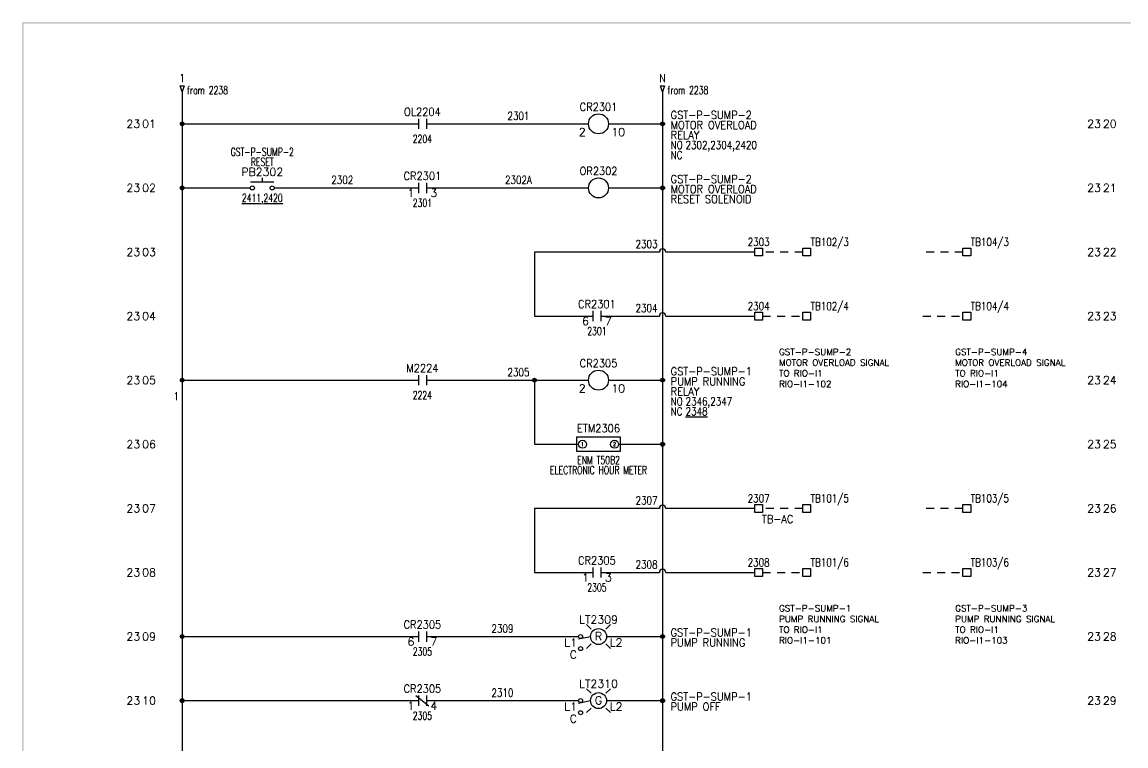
# Model space of a CAD drawing. Header units: inches. Extents: x 0 to 33.9, y 0 to 22.6.
# Drawn here: x 0 to 17.23, y 11.29 to 22.59 of the extents above; entities that cross this region are included whole.
import ezdxf
from ezdxf.enums import TextEntityAlignment as Align

# ---------------------------------------------------------------- set-up
doc = ezdxf.new("R2010")
doc.units = ezdxf.units.IN
doc.header["$MEASUREMENT"] = 0
doc.linetypes.add('HIDDEN2', pattern=[0.1875, 0.125, -0.0625])
for name, color, linetype in [('DESC', 150, 'Continuous'), ('MISC', 7, 'Continuous'), ('SYMS', 7, 'Continuous'), ('TAGS', 150, 'Continuous'), ('TERMS', 123, 'Continuous'), ('WIRENO', 72, 'Continuous'), ('WIREREF', 52, 'Continuous'), ('WIREREF_DEST', 52, 'Continuous'), ('WIRES', 7, 'Continuous'), ('XREF', 7, 'Continuous'), ('XREFCHILD', 134, 'Continuous')]:
    doc.layers.add(name, color=color, linetype=linetype)
doc.styles.get("Standard").update_dxf_attribs({"font": 'romans.shx'})
doc.styles.add('WD', font='romans.shx')

# ---------------------------------------------------------------- blocks, each defined once
blk = doc.blocks.new('S&L Title Block V2')
at = {"color": 2}
for points in [[(0, 22.587), (0.025, 22.562), (33.9, 22.587), (33.875, 22.562)], [(0, 0), (0.025, 0.025), (0, 22.587), (0.025, 22.562)]]:
    blk.add_trace(points, dxfattribs=at)
for tag, height, p in [('TITLE#1', 0.15, (31.11, 1.739)), ('TITLE#2', 0.1, (31.129, 1.58))]:
    blk.add_attdef(tag, text='', height=height).set_placement(p, align=Align.CENTER)
for tag, p, height in [('DRAWNBY', (28.968, 0.735), 0.1), ('SCALE', (30.644, 0.731), 0.1), ('CHKBY', (28.975, 0.429), 0.1), ('DATE', (30.653, 0.449), 0.1), ('SH#', (32.993, 0.197), 0.125)]:
    blk.add_attdef(tag, p, '', height=height)
blk.add_attdef('JOB#', text='', height=0.125).set_placement((32.83, 0.195), align=Align.RIGHT)
at = {"flags": 9}
blk.add_attdef('WD_TB', (0, 0), '', height=0.1, dxfattribs=at)
blk = doc.blocks.new('WD_MLRH6')
at = {"style": 'WD'}
blk.add_attdef('SHEET', text='', height=0.125, dxfattribs=at).set_placement((-0.656, 0), align=Align.MIDDLE_RIGHT)
blk.add_attdef('RUNGFIRST', text='', height=0.125, dxfattribs=at).set_placement((-0.625, 0), align=Align.MIDDLE_LEFT)
at = {"style": 'WD', "flags": 1}
for tag, p in [('RUNGHORV', (-0.25, -0.127)), ('RUNGINC', (-0.25, -0.163)), ('WIRE-START', (-0.25, -0.356)), ('WIREMODE', (-0.25, -0.281)), ('RUNGDIST', (-0.25, -0.2)), ('RUNGCNT', (-0.25, -0.237)), ('WIREFMT', (-0.25, -0.321)), ('WIRE-GSUF', (-0.25, -0.396)), ('PH3SPACE', (-0.25, -0.437))]:
    blk.add_attdef(tag, text='', height=0.025, dxfattribs=at).set_placement(p, align=Align.RIGHT)
blk = doc.blocks.new('WDDOT')
for radius in [0.03, 0.0187, 0.00929]:
    blk.add_circle((0, 0), radius)
blk = doc.blocks.new('HCR21')
at = {"linetype": 'Continuous'}
for p, q in [((-0.062, 0.08), (-0.062, -0.08)), ((0.062, 0.08), (0.062, -0.08))]:
    blk.add_line(p, q, dxfattribs=at)
at = {"style": 'WD'}
for tag, width, p in [('INST', 0.7, (0, 0.451)), ('LOC', 0.7, (0, 0.281)), ('TAG2', 0.9, (0, 0.125)), ('DESC1', 0.7, (0, -0.449)), ('XREF', 0.7, (0, -0.297)), ('DESC2', 0.7, (0, -0.597)), ('DESC3', 0.7, (0, -0.744))]:
    blk.add_attdef(tag, text='', height=0.125, dxfattribs=dict(at, width=width)).set_placement(p, align=Align.CENTER)
for tag, p, height, flags in [('X4TERM01', (-0.062, 0), 0.0125, 1), ('X1TERM02', (0.062, 0), 0.0125, 1), ('FAMILY', (0.097, 0.053), 0.01, 9), ('CONTACT', (0.097, 0.036), 0.01, 1)]:
    blk.add_attdef(tag, p, '', height=height, dxfattribs=dict(at, flags=flags))
for tag, p in [('X2LINK', (0, 0.125)), ('X8LINK', (0, -0.125))]:
    blk.add_attdef(tag, p, '', height=0.01, dxfattribs=at)
at = {"linetype": 'Continuous', "style": 'WD', "flags": 8}
blk.add_attdef('TERM01', text='', height=0.125, dxfattribs=at).set_placement((-0.125, -0.016), align=Align.TOP_RIGHT)
blk.add_attdef('TERM02', text='', height=0.125, dxfattribs=at).set_placement((0.125, -0.016), align=Align.TOP_LEFT)
blk = doc.blocks.new('HCR1')
blk.add_circle((0, 0), 0.156)
at = {"style": 'WD'}
for tag, width, p in [('INST', 0.7, (0.006, 0.528)), ('LOC', 0.7, (0.006, 0.359)), ('TAG1', 0.9, (0, 0.202))]:
    blk.add_attdef(tag, text='', height=0.125, dxfattribs=dict(at, width=width)).set_placement(p, align=Align.CENTER)
at = {"style": 'WD', "flags": 9}
blk.add_attdef('FAMILY', text='', height=0.01, dxfattribs=at).set_placement((-0.005, 0.17), align=Align.CENTER)
at = {"style": 'WD'}
for tag, p, width in [('DESC1', (1.126, 0.076), 0.9), ('DESC2', (1.126, -0.081), 0.9), ('DESC3', (1.126, -0.237), 0.9), ('XREFNO', (1.359, -0.393), 0.8), ('XREFNC', (1.359, -0.549), 0.8)]:
    blk.add_attdef(tag, p, '', height=0.125, dxfattribs=dict(at, width=width))
at = {"style": 'WD', "flags": 1}
for tag, p in [('X4TERM01', (-0.156, 0)), ('X1TERM02', (0.156, 0))]:
    blk.add_attdef(tag, p, '', height=0.0125, dxfattribs=at)
at = {"linetype": 'Continuous', "style": 'WD', "flags": 9}
blk.add_attdef('ASSYCODE', text='', height=0.01, dxfattribs=at).set_placement((0, 0.125), align=Align.CENTER)
at = {"linetype": 'Continuous', "style": 'WD', "flags": 1}
for tag, p in [('MFG', (0, 0.14)), ('CAT', (0, 0.159))]:
    blk.add_attdef(tag, text='', height=0.01, dxfattribs=at).set_placement(p, align=Align.MIDDLE)
at = {"linetype": 'Continuous', "style": 'WD'}
blk.add_attdef('TERM01', text='', height=0.125, dxfattribs=at).set_placement((-0.2, -0.066), align=Align.TOP_RIGHT)
blk.add_attdef('TERM02', text='', height=0.125, dxfattribs=at).set_placement((0.2, -0.066), align=Align.TOP_LEFT)
at = {"style": 'WD', "width": 0.8, "flags": 8}
for tag, p in [('NO', (1.126, -0.393)), ('NC', (1.126, -0.549))]:
    blk.add_attdef(tag, p, '', height=0.125, dxfattribs=at)
blk = doc.blocks.new('HT0W01')
for p, q in [((-0.062, 0.062), (0.062, 0.062)), ((-0.062, -0.062), (-0.062, 0.062)), ((0.062, 0.062), (0.062, -0.062)), ((0.062, -0.062), (-0.062, -0.062))]:
    blk.add_line(p, q)
at = {"style": 'WD'}
for tag, p, width in [('INST', (0.062, 0.42), 0.7), ('LOC', (0.062, 0.25), 0.7), ('DESC1', (0.05, -0.385), 0.8)]:
    blk.add_attdef(tag, p, '', height=0.125, dxfattribs=dict(at, width=width))
at = {"linetype": 'Continuous', "style": 'WD', "width": 0.8, "flags": 8}
blk.add_attdef('WIRENO', text='', height=0.125, dxfattribs=at).set_placement((0, 0.094), align=Align.CENTER)
at = {"style": 'WD', "flags": 1}
for tag, p, height in [('X4TERM01', (-0.062, 0), 0.0125), ('X4TERMDESC01', (-0.055, -0.023), 0.025), ('X2TERMDESC01', (-0.006, 0.029), 0.025), ('STRIPSEQ', (0, 0), 0.00125), ('X2TERM01', (0, 0.062), 0.0125), ('X1TERMDESC01', (0.039, 0.007), 0.025), ('X1TERM01', (0.062, 0), 0.0125), ('LINKTERM', (0, -0.002), 0.00125), ('X8TERM01', (0, -0.062), 0.0125), ('X8TERMDESC01', (0, -0.054), 0.025)]:
    blk.add_attdef(tag, p, '', height=height, dxfattribs=at)
at = {"linetype": 'Continuous', "style": 'WD'}
for tag, p, height, width, flags in [('TAGSTRIP', (0.05, -0.229), 0.125, 0.9, 8), ('CAT', (0.213, -0.406), 0.109, 0.8, 1), ('DESC2', (0.05, -0.541), 0.125, 0.8, 8), ('DESC3', (0.05, -0.698), 0.125, 0.8, 8)]:
    blk.add_attdef(tag, p, '', height=height, dxfattribs=dict(at, width=width, flags=flags))
at = {"linetype": 'Continuous', "style": 'WD', "width": 0.8, "flags": 1}
blk.add_attdef('MFG', text='', height=0.109, dxfattribs=at).set_placement((0.088, -0.406), align=Align.RIGHT)
at = {"style": 'WD', "width": 0.7, "flags": 1}
blk.add_attdef('ASSYCODE', (0.062, -0.281), '', height=0.01, dxfattribs=at)
blk = doc.blocks.new('HT1001')
for p, q in [((-0.062, 0.062), (0.062, 0.062)), ((-0.062, -0.062), (-0.062, 0.062)), ((0.062, 0.062), (0.062, -0.062)), ((0.062, -0.062), (-0.062, -0.062))]:
    blk.add_line(p, q)
at = {"style": 'WD'}
for tag, p, width in [('INST', (0.062, 0.42), 0.7), ('LOC', (0.062, 0.25), 0.7), ('DESC1', (0.05, -0.385), 0.8)]:
    blk.add_attdef(tag, p, '', height=0.125, dxfattribs=dict(at, width=width))
at = {"linetype": 'Continuous', "style": 'WD'}
for tag, p, height, width, flags in [('TERM01', (0.062, 0.094), 0.125, 0.8, 8), ('TAGSTRIP', (0.05, -0.229), 0.125, 0.9, 8), ('CAT', (0.213, -0.406), 0.109, 0.8, 1), ('DESC2', (0.05, -0.541), 0.125, 0.8, 8), ('DESC3', (0.05, -0.698), 0.125, 0.8, 8)]:
    blk.add_attdef(tag, p, '', height=height, dxfattribs=dict(at, width=width, flags=flags))
at = {"style": 'WD', "flags": 1}
for tag, p, height in [('X4TERM01', (-0.062, 0), 0.0125), ('X4TERMDESC01', (-0.055, -0.023), 0.025), ('X2TERMDESC01', (-0.006, 0.029), 0.025), ('STRIPSEQ', (0, 0), 0.00125), ('X2TERM01', (0, 0.062), 0.0125), ('X2PIN01', (0.033, 0.084), 0.0125), ('X1TERMDESC01', (0.039, 0.007), 0.025), ('X1TERM01', (0.062, 0), 0.0125), ('X1PIN01', (0.087, 0.016), 0.0125), ('X4PIN01', (-0.114, -0.038), 0.0125), ('LINKTERM', (0, -0.002), 0.00125), ('X8TERM01', (0, -0.062), 0.0125), ('X8TERMDESC01', (0, -0.054), 0.025), ('X8PIN01', (0.026, -0.096), 0.0125)]:
    blk.add_attdef(tag, p, '', height=height, dxfattribs=at)
at = {"linetype": 'Continuous', "style": 'WD', "width": 0.8, "flags": 1}
blk.add_attdef('MFG', text='', height=0.109, dxfattribs=at).set_placement((0.088, -0.406), align=Align.RIGHT)
at = {"style": 'WD', "width": 0.7, "flags": 1}
blk.add_attdef('ASSYCODE', (0.062, -0.281), '', height=0.01, dxfattribs=at)
blk = doc.blocks.new('HPB11')
for p, q in [((-0.185, 0.094), (0.18, 0.094)), ((0, 0.156), (0, 0.094))]:
    blk.add_line(p, q)
for centre in [(-0.155, 0), (0.155, 0)]:
    blk.add_circle(centre, 0.0322)
at = {"style": 'WD', "width": 0.7}
for tag, p in [('INST', (0, 0.826)), ('LOC', (0, 0.656)), ('DESC1', (0, 0.5)), ('DESC2', (0, 0.344)), ('XREF', (0, -0.219))]:
    blk.add_attdef(tag, text='', height=0.125, dxfattribs=at).set_placement(p, align=Align.CENTER)
at = {"style": 'WD'}
blk.add_attdef('TAG1', text='', height=0.125, dxfattribs=at).set_placement((0, 0.188), align=Align.CENTER)
for tag, p in [('X2LINK', (0, 0.219)), ('X8LINK', (0, 0))]:
    blk.add_attdef(tag, p, '', height=0.01, dxfattribs=at)
for tag, p, height, flags in [('X4TERM01', (-0.188, 0), 0.0125, 1), ('X1TERM02', (0.188, 0), 0.0125, 1), ('FAMILY', (0.205, 0.152), 0.01, 9), ('CONTACT', (0.205, 0.136), 0.01, 1)]:
    blk.add_attdef(tag, p, '', height=height, dxfattribs=dict(at, flags=flags))
at = {"linetype": 'Continuous', "style": 'WD', "flags": 9}
for tag, p in [('ASSYCODE', (0.23, 0.071)), ('MFG', (0.228, 0.089)), ('CAT', (0.23, 0.108))]:
    blk.add_attdef(tag, text='', height=0.01, dxfattribs=at).set_placement(p, align=Align.CENTER)
at = {"linetype": 'Continuous', "style": 'WD', "flags": 8}
blk.add_attdef('TERM01', text='', height=0.125, dxfattribs=at).set_placement((-0.25, -0.031), align=Align.TOP_RIGHT)
blk.add_attdef('TERM02', text='', height=0.125, dxfattribs=at).set_placement((0.25, -0.031), align=Align.TOP_LEFT)
blk = doc.blocks.new('HDV1T6')
for p, q in [((0.344, 0.109), (-0.344, 0.109)), ((-0.344, 0.109), (-0.344, -0.109)), ((0.344, -0.109), (0.344, 0.109)), ((-0.344, -0.109), (0.344, -0.109))]:
    blk.add_line(p, q)
for centre in [(-0.25, 0), (0.25, 0)]:
    blk.add_circle(centre, 0.0625)
at = {"style": 'WD'}
for tag, width, p in [('INST', 0.7, (0.006, 0.669)), ('LOC', 0.7, (0.006, 0.499)), ('RATING2', 0.7, (0, 0.343)), ('TAG1', 0.9, (0, 0.187)), ('DESC1', 0.7, (0, -0.309)), ('DESC2', 0.7, (0, -0.465)), ('XREF', 0.7, (0, -0.621))]:
    blk.add_attdef(tag, text='', height=0.125, dxfattribs=dict(at, width=width)).set_placement(p, align=Align.CENTER)
at = {"linetype": 'Continuous', "style": 'WD', "width": 0.8, "flags": 8}
for tag, p in [('TERM01', (-0.25, 0)), ('TERM02', (0.25, 0))]:
    blk.add_attdef(tag, text='', height=0.0625, dxfattribs=at).set_placement(p, align=Align.MIDDLE)
at = {"style": 'WD', "flags": 1}
for tag, p in [('X4TERM01', (-0.312, 0)), ('X2TERM01', (-0.25, 0.062)), ('X2TERM02', (0.25, 0.062)), ('X1TERM02', (0.312, 0)), ('X8TERM01', (-0.25, -0.062)), ('X8TERM02', (0.25, -0.062))]:
    blk.add_attdef(tag, p, '', height=0.0125, dxfattribs=at)
at = {"style": 'WD', "width": 0.7}
blk.add_attdef('RATING1', text='', height=0.125, dxfattribs=at).set_placement((0, 0), align=Align.MIDDLE)
at = {"linetype": 'Continuous', "style": 'WD', "flags": 9}
blk.add_attdef('ASSYCODE', text='', height=0.01, dxfattribs=at).set_placement((0, 0.094), align=Align.CENTER)
at = {"style": 'WD', "flags": 9}
blk.add_attdef('FAMILY', text='', height=0.01, dxfattribs=at).set_placement((-0.005, 0.154), align=Align.CENTER)
at = {"linetype": 'Continuous', "style": 'WD', "flags": 1}
for tag, p in [('MFG', (0, 0.125)), ('CAT', (0, 0.144))]:
    blk.add_attdef(tag, text='', height=0.01, dxfattribs=at).set_placement(p, align=Align.MIDDLE)
blk = doc.blocks.new('HLT1RP')
for p, q in [((-0.115, 0.115), (-0.186, 0.186)), ((0.115, 0.115), (0.186, 0.186)), ((-0.125, -0.003), (-0.31, -0.043)), ((-0.115, -0.115), (-0.186, -0.186)), ((0.115, -0.115), (0.186, -0.186))]:
    blk.add_line(p, q)
for centre, radius in [((-0.281, 0), 0.0312), ((0, 0), 0.125), ((-0.281, -0.188), 0.0312)]:
    blk.add_circle(centre, radius)
at = {"style": 'WD', "width": 0.7}
for tag, p in [('INST', (0.006, 0.528)), ('LOC', (0.006, 0.359))]:
    blk.add_attdef(tag, text='', height=0.125, dxfattribs=at).set_placement(p, align=Align.CENTER)
at = {"style": 'WD'}
for tag, p in [('TAG1', (0, 0.202)), ('COLOR', (0, -0.058))]:
    blk.add_attdef(tag, text='', height=0.125, dxfattribs=at).set_placement(p, align=Align.CENTER)
at = {"style": 'WD', "flags": 1}
for tag, p in [('X4TERM01', (-0.312, 0)), ('X1TERM02', (0.125, 0)), ('X4TERM03', (-0.312, -0.188))]:
    blk.add_attdef(tag, p, '', height=0.0125, dxfattribs=at)
at = {"linetype": 'Continuous', "style": 'WD', "flags": 9}
blk.add_attdef('ASSYCODE', text='', height=0.01, dxfattribs=at).set_placement((0, 0.1), align=Align.CENTER)
at = {"style": 'WD', "flags": 9}
blk.add_attdef('FAMILY', text='', height=0.01, dxfattribs=at).set_placement((-0.005, 0.161), align=Align.CENTER)
at = {"linetype": 'Continuous', "style": 'WD', "flags": 1}
for tag, p in [('MFG', (0, 0.121)), ('CAT', (0, 0.14))]:
    blk.add_attdef(tag, text='', height=0.01, dxfattribs=at).set_placement(p, align=Align.MIDDLE)
at = {"style": 'WD'}
for tag, p, width in [('DESC1', (1.125, 0), 0.9), ('WDTAGALT', (1.125, -0.312), 0.7)]:
    blk.add_attdef(tag, p, '', height=0.125, dxfattribs=dict(at, width=width))
at = {"linetype": 'Continuous', "style": 'WD', "flags": 8}
for tag, p in [('TERM01', (-0.338, -0.031)), ('TERM03', (-0.338, -0.219))]:
    blk.add_attdef(tag, text='', height=0.125, dxfattribs=at).set_placement(p, align=Align.TOP_RIGHT)
blk.add_attdef('TERM02', text='', height=0.125, dxfattribs=at).set_placement((0.175, -0.031), align=Align.TOP_LEFT)
at = {"style": 'WD', "width": 0.9}
blk.add_attdef('DESC2', text='', height=0.125, dxfattribs=at).set_placement((1.125, -0.031), align=Align.TOP_LEFT)
blk = doc.blocks.new('HLT1GP')
for p, q in [((-0.115, 0.115), (-0.186, 0.186)), ((0.115, 0.115), (0.186, 0.186)), ((-0.125, -0.003), (-0.31, -0.043)), ((-0.115, -0.115), (-0.186, -0.186)), ((0.115, -0.115), (0.186, -0.186))]:
    blk.add_line(p, q)
for centre, radius in [((-0.281, 0), 0.0312), ((0, 0), 0.125), ((-0.281, -0.188), 0.0312)]:
    blk.add_circle(centre, radius)
at = {"style": 'WD', "width": 0.7}
for tag, p in [('INST', (0.006, 0.528)), ('LOC', (0.006, 0.359))]:
    blk.add_attdef(tag, text='', height=0.125, dxfattribs=at).set_placement(p, align=Align.CENTER)
at = {"style": 'WD'}
for tag, p in [('TAG1', (0, 0.202)), ('COLOR', (0, -0.058))]:
    blk.add_attdef(tag, text='', height=0.125, dxfattribs=at).set_placement(p, align=Align.CENTER)
at = {"style": 'WD', "flags": 1}
for tag, p in [('X4TERM01', (-0.312, 0)), ('X1TERM02', (0.125, 0)), ('X4TERM03', (-0.312, -0.188))]:
    blk.add_attdef(tag, p, '', height=0.0125, dxfattribs=at)
at = {"linetype": 'Continuous', "style": 'WD', "flags": 9}
blk.add_attdef('ASSYCODE', text='', height=0.01, dxfattribs=at).set_placement((0, 0.099), align=Align.CENTER)
at = {"style": 'WD', "flags": 9}
blk.add_attdef('FAMILY', text='', height=0.01, dxfattribs=at).set_placement((-0.005, 0.161), align=Align.CENTER)
at = {"linetype": 'Continuous', "style": 'WD', "flags": 1}
for tag, p in [('MFG', (0, 0.121)), ('CAT', (0, 0.14))]:
    blk.add_attdef(tag, text='', height=0.01, dxfattribs=at).set_placement(p, align=Align.MIDDLE)
at = {"style": 'WD'}
for tag, p, width in [('DESC1', (1.125, 0), 0.9), ('WDTAGALT', (1.125, -0.312), 0.7)]:
    blk.add_attdef(tag, p, '', height=0.125, dxfattribs=dict(at, width=width))
at = {"linetype": 'Continuous', "style": 'WD', "flags": 8}
for tag, p in [('TERM01', (-0.338, -0.031)), ('TERM03', (-0.338, -0.219))]:
    blk.add_attdef(tag, text='', height=0.125, dxfattribs=at).set_placement(p, align=Align.TOP_RIGHT)
blk.add_attdef('TERM02', text='', height=0.125, dxfattribs=at).set_placement((0.175, -0.031), align=Align.TOP_LEFT)
at = {"style": 'WD', "width": 0.9}
blk.add_attdef('DESC2', text='', height=0.125, dxfattribs=at).set_placement((1.125, -0.031), align=Align.TOP_LEFT)
blk = doc.blocks.new('HCR22')
at = {"linetype": 'Continuous'}
for p, q in [((-0.1, 0.08), (0.1, -0.08)), ((-0.062, 0.08), (-0.062, -0.08)), ((0.062, 0.08), (0.062, -0.08))]:
    blk.add_line(p, q, dxfattribs=at)
at = {"style": 'WD'}
for tag, width, p in [('INST', 0.7, (0, 0.451)), ('LOC', 0.7, (0, 0.281)), ('TAG2', 0.9, (0, 0.125)), ('DESC1', 0.7, (0, -0.449)), ('XREF', 0.7, (0, -0.297)), ('DESC2', 0.7, (0, -0.597)), ('DESC3', 0.7, (0, -0.744))]:
    blk.add_attdef(tag, text='', height=0.125, dxfattribs=dict(at, width=width)).set_placement(p, align=Align.CENTER)
for tag, p, height, flags in [('X4TERM01', (-0.062, 0), 0.0125, 1), ('X1TERM02', (0.062, 0), 0.0125, 1), ('FAMILY', (0.097, 0.036), 0.01, 9), ('CONTACT', (0.097, 0.02), 0.01, 1)]:
    blk.add_attdef(tag, p, '', height=height, dxfattribs=dict(at, flags=flags))
for tag, p in [('X2LINK', (0, 0.125)), ('X8LINK', (0, -0.125))]:
    blk.add_attdef(tag, p, '', height=0.01, dxfattribs=at)
at = {"linetype": 'Continuous', "style": 'WD', "flags": 8}
blk.add_attdef('TERM01', text='', height=0.125, dxfattribs=at).set_placement((-0.125, -0.016), align=Align.TOP_RIGHT)
blk.add_attdef('TERM02', text='', height=0.125, dxfattribs=at).set_placement((0.125, -0.016), align=Align.TOP_LEFT)
blk = doc.blocks.new('HA1D2')
blk.add_lwpolyline([(0, 0.094), (0.031, 0.094), (0, 0), (-0.031, 0.094), (0, 0.094)])
at = {"style": 'WD', "width": 0.8, "flags": 8}
blk.add_attdef('WIRENO', text='', height=0.125, dxfattribs=at).set_placement((0, 0.15), align=Align.CENTER)
at = {"style": 'WD', "flags": 1}
for tag, p in [('X8TERM01', (0, 0)), ('SIGCODE', (0.026, 0.066))]:
    blk.add_attdef(tag, p, '', height=0.01, dxfattribs=at)
at = {"style": 'WD', "width": 0.7}
for tag, p in [('XREF', (0.077, -0.037)), ('DESC1', (0.077, -0.206))]:
    blk.add_attdef(tag, p, '', height=0.125, dxfattribs=at)
blk = doc.blocks.new('WD_WNH')
at = {"linetype": 'Continuous', "style": 'WD', "width": 0.8}
blk.add_attdef('WIRENO', text='', height=0.125, dxfattribs=at).set_placement((0, 0.062), align=Align.CENTER)
at = {"style": 'WD', "flags": 1}
for tag, p in [('W01USER', (0, 0.078)), ('W02USER', (0, 0.07)), ('W03USER', (0, 0.062)), ('W04USER', (0, 0.055)), ('W05USER', (0, 0.047)), ('W06USER', (0, 0.039)), ('W07USER', (0, 0.031)), ('W08USER', (0, 0.023)), ('W09USER', (0, 0.016)), ('W10USER', (0, 0.008))]:
    blk.add_attdef(tag, text='', height=0.005, dxfattribs=at).set_placement(p, align=Align.CENTER)
blk = doc.blocks.new('WD_WNV')
at = {"linetype": 'Continuous', "style": 'WD', "width": 0.8}
blk.add_attdef('WIRENO', text='', height=0.125, dxfattribs=at).set_placement((-0.05, 0), align=Align.MIDDLE_RIGHT)
at = {"style": 'WD', "flags": 1}
for tag, p in [('W01USER', (-0.062, 0.094)), ('W02USER', (-0.062, 0.086)), ('W03USER', (-0.062, 0.078)), ('W04USER', (-0.062, 0.07)), ('W05USER', (-0.062, 0.062)), ('W06USER', (-0.062, 0.055)), ('W07USER', (-0.062, 0.047)), ('W08USER', (-0.062, 0.039)), ('W09USER', (-0.062, 0.031)), ('W10USER', (-0.062, 0.023))]:
    blk.add_attdef(tag, text='', height=0.005, dxfattribs=at).set_placement(p, align=Align.CENTER)

msp = doc.modelspace()

# ---------------------------------------------------------------- linework, layer by layer
at = {"layer": 'WIRES'}
for p, q in [((2.5, 21.5), (2.5, 2.5)), ((10, 21.5), (10, 2.5)), ((2.5, 21), (6.188, 21)), ((6.312, 21), (8.844, 21)), ((9.156, 21), (10, 21)), ((2.5, 20), (3.562, 20)), ((3.938, 20), (6.188, 20)), ((6.312, 20), (8.844, 20)), ((9.156, 20), (10, 20)), ((9.95, 19), (8, 19)), ((8, 19), (8, 18)), ((11.438, 19), (10.05, 19)), ((8, 18), (8.913, 18)), ((9.038, 18), (9.95, 18)), ((10.05, 18), (11.438, 18)), ((2.5, 17), (6.188, 17)), ((6.312, 17), (8.844, 17)), ((8, 17), (8, 16)), ((9.156, 17), (10, 17)), ((8, 16), (8.688, 16)), ((9.312, 16), (10, 16)), ((9.95, 15), (8, 15)), ((8, 15), (8, 14)), ((11.438, 15), (10.05, 15)), ((8, 14), (8.913, 14)), ((9.038, 14), (9.95, 14)), ((10.05, 14), (11.438, 14)), ((2.5, 13), (6.188, 13)), ((6.312, 13), (8.688, 13)), ((9.125, 13), (10, 13)), ((2.5, 12), (6.188, 12)), ((6.312, 12), (8.688, 12)), ((9.125, 12), (10, 12))]:
    msp.add_line(p, q, dxfattribs=at)
at = {"layer": 'WIRES', "linetype": 'HIDDEN2'}
for p, q in [((12.188, 19), (11.562, 19)), ((14.688, 19), (14.062, 19)), ((11.562, 18), (12.188, 18)), ((14.062, 18), (14.688, 18)), ((12.188, 15), (11.562, 15)), ((14.688, 15), (14.062, 15)), ((11.562, 14), (12.188, 14)), ((14.062, 14), (14.688, 14))]:
    msp.add_line(p, q, dxfattribs=at)
at = {"layer": 'WIRES'}
for centre in [(10, 19), (10, 18), (10, 15), (10, 14)]:
    msp.add_arc(centre, 0.05, 0, 180, dxfattribs=at)

# ---------------------------------------------------------------- block references
msp.add_blockref('S&L Title Block V2', (0, 0))
for p, values in [((2.5, 21), {'RUNGFIRST': '01', 'SHEET': '23'}), ((17.5, 21), {'RUNGFIRST': '20', 'SHEET': '23'})]:
    msp.add_blockref('WD_MLRH6', p).add_auto_attribs(values)
at = {"layer": 'SYMS'}
ref = msp.add_blockref('HA1D2', (2.5, 21.5), dxfattribs=at)
ref.add_attrib('WIRENO', '1', dxfattribs={"layer": 'WIREREF_DEST', "height": 0.125, "style": 'WD', "width": 0.8, "flags": 8}).set_placement((2.5, 21.65), align=Align.CENTER)
ref.add_attrib('XREF', 'from 2238', (2.577, 21.463), dxfattribs={"layer": 'XREF', "height": 0.125, "style": 'WD', "width": 0.7})
ref = msp.add_blockref('HA1D2', (10, 21.5), dxfattribs=at)
ref.add_attrib('WIRENO', 'N', dxfattribs={"layer": 'WIREREF_DEST', "height": 0.125, "style": 'WD', "width": 0.8, "flags": 8}).set_placement((10, 21.65), align=Align.CENTER)
ref.add_attrib('XREF', 'from 2238', (10.077, 21.463), dxfattribs={"layer": 'XREF', "height": 0.125, "style": 'WD', "width": 0.7})
ref = msp.add_blockref('HCR21', (6.25, 21), dxfattribs=at)
ref.add_attrib('XREF', '2204', dxfattribs={"layer": 'XREFCHILD', "height": 0.125, "style": 'WD', "width": 0.7}).set_placement((6.25, 20.703), align=Align.CENTER)
ref.add_attrib('TAG2', 'OL2204', dxfattribs={"layer": 'TAGS', "height": 0.125, "style": 'WD', "width": 0.9}).set_placement((6.25, 21.125), align=Align.CENTER)
ref = msp.add_blockref('HCR1', (9, 21), dxfattribs=at)
ref.add_attrib('DESC3', 'RELAY', (10.126, 20.763), dxfattribs={"layer": 'DESC', "height": 0.125, "style": 'WD', "width": 0.9})
ref.add_attrib('NC', 'NC', (10.126, 20.451), dxfattribs={"layer": 'MISC', "height": 0.125, "style": 'WD', "width": 0.8, "flags": 8})
ref.add_attrib('NO', 'NO', (10.126, 20.607), dxfattribs={"layer": 'MISC', "height": 0.125, "style": 'WD', "width": 0.8, "flags": 8})
ref.add_attrib('TERM02', '10', dxfattribs={"layer": 'TERMS', "linetype": 'Continuous', "height": 0.125, "style": 'WD'}).set_placement((9.2, 20.934), align=Align.TOP_LEFT)
ref.add_attrib('TERM01', '2', dxfattribs={"layer": 'TERMS', "linetype": 'Continuous', "height": 0.125, "style": 'WD'}).set_placement((8.8, 20.934), align=Align.TOP_RIGHT)
ref.add_attrib('XREFNO', '2302,2304,2420', (10.359, 20.607), dxfattribs={"layer": 'XREF', "height": 0.125, "style": 'WD', "width": 0.8})
ref.add_attrib('DESC2', 'MOTOR OVERLOAD', (10.126, 20.919), dxfattribs={"layer": 'DESC', "height": 0.125, "style": 'WD', "width": 0.9})
ref.add_attrib('DESC1', 'GST-P-SUMP-2', (10.126, 21.076), dxfattribs={"layer": 'DESC', "height": 0.125, "style": 'WD', "width": 0.9})
ref.add_attrib('TAG1', 'CR2301', dxfattribs={"layer": 'TAGS', "height": 0.125, "style": 'WD', "width": 0.9}).set_placement((9, 21.202), align=Align.CENTER)
for p in [(2.5, 21), (10, 21), (2.5, 20), (10, 20), (2.5, 17), (8, 17), (10, 17), (10, 16), (2.5, 13), (10, 13), (2.5, 12), (10, 12)]:
    msp.add_blockref('WDDOT', p, dxfattribs=at)
ref = msp.add_blockref('HPB11', (3.75, 20), dxfattribs=at)
ref.add_attrib('XREF', '%%u2411%%u,%%u2420%%u', dxfattribs={"layer": 'XREF', "height": 0.125, "style": 'WD', "width": 0.7}).set_placement((3.75, 19.781), align=Align.CENTER)
ref.add_attrib('DESC2', 'RESET', dxfattribs={"layer": 'DESC', "height": 0.125, "style": 'WD', "width": 0.7}).set_placement((3.75, 20.344), align=Align.CENTER)
ref.add_attrib('DESC1', 'GST-P-SUMP-2', dxfattribs={"layer": 'DESC', "height": 0.125, "style": 'WD', "width": 0.7}).set_placement((3.75, 20.5), align=Align.CENTER)
ref.add_attrib('TAG1', 'PB2302', dxfattribs={"layer": 'TAGS', "height": 0.125, "style": 'WD'}).set_placement((3.75, 20.188), align=Align.CENTER)
ref = msp.add_blockref('HCR21', (6.25, 20), dxfattribs=at)
ref.add_attrib('TERM02', '3', dxfattribs={"layer": 'TERMS', "linetype": 'Continuous', "height": 0.125, "style": 'WD', "flags": 8}).set_placement((6.375, 19.984), align=Align.TOP_LEFT)
ref.add_attrib('TERM01', '1', dxfattribs={"layer": 'TERMS', "linetype": 'Continuous', "height": 0.125, "style": 'WD', "flags": 8}).set_placement((6.125, 19.984), align=Align.TOP_RIGHT)
ref.add_attrib('XREF', '2301', dxfattribs={"layer": 'XREFCHILD', "height": 0.125, "style": 'WD', "width": 0.7}).set_placement((6.25, 19.703), align=Align.CENTER)
ref.add_attrib('TAG2', 'CR2301', dxfattribs={"layer": 'TAGS', "height": 0.125, "style": 'WD', "width": 0.9}).set_placement((6.25, 20.125), align=Align.CENTER)
ref = msp.add_blockref('HCR1', (9, 20), dxfattribs=at)
ref.add_attrib('DESC3', 'RESET SOLENOID', (10.126, 19.763), dxfattribs={"layer": 'DESC', "height": 0.125, "style": 'WD', "width": 0.9})
ref.add_attrib('DESC2', 'MOTOR OVERLOAD', (10.126, 19.919), dxfattribs={"layer": 'DESC', "height": 0.125, "style": 'WD', "width": 0.9})
ref.add_attrib('DESC1', 'GST-P-SUMP-2', (10.126, 20.076), dxfattribs={"layer": 'DESC', "height": 0.125, "style": 'WD', "width": 0.9})
ref.add_attrib('TAG1', 'OR2302', dxfattribs={"layer": 'TAGS', "height": 0.125, "style": 'WD', "width": 0.9}).set_placement((9, 20.202), align=Align.CENTER)
ref = msp.add_blockref('HT0W01', (11.5, 19), dxfattribs=at)
ref.add_attrib('WIRENO', '2303', dxfattribs={"layer": 'WIREREF', "linetype": 'Continuous', "height": 0.125, "style": 'WD', "width": 0.8, "flags": 8}).set_placement((11.5, 19.094), align=Align.CENTER)
ref = msp.add_blockref('HT1001', (12.25, 19), dxfattribs=at)
ref.add_attrib('TERM01', 'TB102/3', (12.312, 19.094), dxfattribs={"layer": 'TERMS', "linetype": 'Continuous', "height": 0.125, "style": 'WD', "width": 0.8, "flags": 8})
ref = msp.add_blockref('HT1001', (14.75, 19), dxfattribs=at)
ref.add_attrib('TERM01', 'TB104/3', (14.812, 19.094), dxfattribs={"layer": 'TERMS', "linetype": 'Continuous', "height": 0.125, "style": 'WD', "width": 0.8, "flags": 8})
ref = msp.add_blockref('HCR21', (8.975, 18), dxfattribs=at)
ref.add_attrib('TERM02', '7', dxfattribs={"layer": 'TERMS', "linetype": 'Continuous', "height": 0.125, "style": 'WD', "flags": 8}).set_placement((9.1, 17.984), align=Align.TOP_LEFT)
ref.add_attrib('TERM01', '6', dxfattribs={"layer": 'TERMS', "linetype": 'Continuous', "height": 0.125, "style": 'WD', "flags": 8}).set_placement((8.85, 17.984), align=Align.TOP_RIGHT)
ref.add_attrib('XREF', '2301', dxfattribs={"layer": 'XREFCHILD', "height": 0.125, "style": 'WD', "width": 0.7}).set_placement((8.975, 17.703), align=Align.CENTER)
ref.add_attrib('TAG2', 'CR2301', dxfattribs={"layer": 'TAGS', "height": 0.125, "style": 'WD', "width": 0.9}).set_placement((8.975, 18.125), align=Align.CENTER)
ref = msp.add_blockref('HT0W01', (11.5, 18), dxfattribs=at)
ref.add_attrib('WIRENO', '2304', dxfattribs={"layer": 'WIREREF', "linetype": 'Continuous', "height": 0.125, "style": 'WD', "width": 0.8, "flags": 8}).set_placement((11.5, 18.094), align=Align.CENTER)
ref = msp.add_blockref('HT1001', (12.25, 18), dxfattribs=at)
ref.add_attrib('TERM01', 'TB102/4', (12.312, 18.094), dxfattribs={"layer": 'TERMS', "linetype": 'Continuous', "height": 0.125, "style": 'WD', "width": 0.8, "flags": 8})
ref = msp.add_blockref('HT1001', (14.75, 18), dxfattribs=at)
ref.add_attrib('TERM01', 'TB104/4', (14.812, 18.094), dxfattribs={"layer": 'TERMS', "linetype": 'Continuous', "height": 0.125, "style": 'WD', "width": 0.8, "flags": 8})
ref = msp.add_blockref('HCR21', (6.25, 17), dxfattribs=at)
ref.add_attrib('XREF', '2224', dxfattribs={"layer": 'XREFCHILD', "height": 0.125, "style": 'WD', "width": 0.7}).set_placement((6.25, 16.703), align=Align.CENTER)
ref.add_attrib('TAG2', 'M2224', dxfattribs={"layer": 'TAGS', "height": 0.125, "style": 'WD', "width": 0.9}).set_placement((6.25, 17.125), align=Align.CENTER)
ref = msp.add_blockref('HCR1', (9, 17), dxfattribs=at)
ref.add_attrib('DESC3', 'RELAY', (10.126, 16.763), dxfattribs={"layer": 'DESC', "height": 0.125, "style": 'WD', "width": 0.9})
ref.add_attrib('NC', 'NC', (10.126, 16.451), dxfattribs={"layer": 'MISC', "height": 0.125, "style": 'WD', "width": 0.8, "flags": 8})
ref.add_attrib('NO', 'NO', (10.126, 16.607), dxfattribs={"layer": 'MISC', "height": 0.125, "style": 'WD', "width": 0.8, "flags": 8})
ref.add_attrib('TERM02', '10', dxfattribs={"layer": 'TERMS', "linetype": 'Continuous', "height": 0.125, "style": 'WD'}).set_placement((9.2, 16.934), align=Align.TOP_LEFT)
ref.add_attrib('TERM01', '2', dxfattribs={"layer": 'TERMS', "linetype": 'Continuous', "height": 0.125, "style": 'WD'}).set_placement((8.8, 16.934), align=Align.TOP_RIGHT)
ref.add_attrib('XREFNC', '%%u2348%%u', (10.359, 16.451), dxfattribs={"layer": 'XREF', "height": 0.125, "style": 'WD', "width": 0.8})
ref.add_attrib('XREFNO', '2346,2347', (10.359, 16.607), dxfattribs={"layer": 'XREF', "height": 0.125, "style": 'WD', "width": 0.8})
ref.add_attrib('DESC2', 'PUMP RUNNING', (10.126, 16.919), dxfattribs={"layer": 'DESC', "height": 0.125, "style": 'WD', "width": 0.9})
ref.add_attrib('DESC1', 'GST-P-SUMP-1', (10.126, 17.076), dxfattribs={"layer": 'DESC', "height": 0.125, "style": 'WD', "width": 0.9})
ref.add_attrib('TAG1', 'CR2305', dxfattribs={"layer": 'TAGS', "height": 0.125, "style": 'WD', "width": 0.9}).set_placement((9, 17.202), align=Align.CENTER)
ref = msp.add_blockref('HDV1T6', (9, 16), dxfattribs=at)
ref.add_attrib('DESC1', 'ENM T50B2', dxfattribs={"layer": 'DESC', "height": 0.125, "style": 'WD', "width": 0.7}).set_placement((9, 15.691), align=Align.CENTER)
ref.add_attrib('DESC2', 'ELECTRONIC HOUR METER', dxfattribs={"layer": 'DESC', "height": 0.125, "style": 'WD', "width": 0.7}).set_placement((9, 15.535), align=Align.CENTER)
ref.add_attrib('TERM02', '2', dxfattribs={"layer": 'TERMS', "linetype": 'Continuous', "height": 0.0625, "style": 'WD', "width": 0.8, "flags": 8}).set_placement((9.25, 16), align=Align.MIDDLE)
ref.add_attrib('TERM01', '1', dxfattribs={"layer": 'TERMS', "linetype": 'Continuous', "height": 0.0625, "style": 'WD', "width": 0.8, "flags": 8}).set_placement((8.75, 16), align=Align.MIDDLE)
ref.add_attrib('TAG1', 'ETM2306', dxfattribs={"layer": 'TAGS', "height": 0.125, "style": 'WD', "width": 0.9}).set_placement((9, 16.187), align=Align.CENTER)
ref = msp.add_blockref('HT0W01', (11.5, 15), dxfattribs=at)
ref.add_attrib('WIRENO', '2307', dxfattribs={"layer": 'WIREREF', "linetype": 'Continuous', "height": 0.125, "style": 'WD', "width": 0.8, "flags": 8}).set_placement((11.5, 15.094), align=Align.CENTER)
ref.add_attrib('TAGSTRIP', 'TB-AC', (11.55, 14.771), dxfattribs={"layer": 'TAGS', "linetype": 'Continuous', "height": 0.125, "style": 'WD', "width": 0.9, "flags": 8})
ref = msp.add_blockref('HT1001', (12.25, 15), dxfattribs=at)
ref.add_attrib('TERM01', 'TB101/5', (12.312, 15.094), dxfattribs={"layer": 'TERMS', "linetype": 'Continuous', "height": 0.125, "style": 'WD', "width": 0.8, "flags": 8})
ref = msp.add_blockref('HT1001', (14.75, 15), dxfattribs=at)
ref.add_attrib('TERM01', 'TB103/5', (14.812, 15.094), dxfattribs={"layer": 'TERMS', "linetype": 'Continuous', "height": 0.125, "style": 'WD', "width": 0.8, "flags": 8})
ref = msp.add_blockref('HCR21', (8.975, 14), dxfattribs=at)
ref.add_attrib('TERM02', '3', dxfattribs={"layer": 'TERMS', "linetype": 'Continuous', "height": 0.125, "style": 'WD', "flags": 8}).set_placement((9.1, 13.984), align=Align.TOP_LEFT)
ref.add_attrib('TERM01', '1', dxfattribs={"layer": 'TERMS', "linetype": 'Continuous', "height": 0.125, "style": 'WD', "flags": 8}).set_placement((8.85, 13.984), align=Align.TOP_RIGHT)
ref.add_attrib('XREF', '2305', dxfattribs={"layer": 'XREFCHILD', "height": 0.125, "style": 'WD', "width": 0.7}).set_placement((8.975, 13.703), align=Align.CENTER)
ref.add_attrib('TAG2', 'CR2305', dxfattribs={"layer": 'TAGS', "height": 0.125, "style": 'WD', "width": 0.9}).set_placement((8.975, 14.125), align=Align.CENTER)
ref = msp.add_blockref('HT0W01', (11.5, 14), dxfattribs=at)
ref.add_attrib('WIRENO', '2308', dxfattribs={"layer": 'WIREREF', "linetype": 'Continuous', "height": 0.125, "style": 'WD', "width": 0.8, "flags": 8}).set_placement((11.5, 14.094), align=Align.CENTER)
ref = msp.add_blockref('HT1001', (12.25, 14), dxfattribs=at)
ref.add_attrib('TERM01', 'TB101/6', (12.312, 14.094), dxfattribs={"layer": 'TERMS', "linetype": 'Continuous', "height": 0.125, "style": 'WD', "width": 0.8, "flags": 8})
ref = msp.add_blockref('HT1001', (14.75, 14), dxfattribs=at)
ref.add_attrib('TERM01', 'TB103/6', (14.812, 14.094), dxfattribs={"layer": 'TERMS', "linetype": 'Continuous', "height": 0.125, "style": 'WD', "width": 0.8, "flags": 8})
ref = msp.add_blockref('HLT1RP', (9, 13), dxfattribs=at)
ref.add_attrib('TERM03', 'C', dxfattribs={"layer": 'TERMS', "linetype": 'Continuous', "height": 0.125, "style": 'WD', "flags": 8}).set_placement((8.662, 12.781), align=Align.TOP_RIGHT)
ref.add_attrib('DESC2', 'PUMP RUNNING', dxfattribs={"layer": 'DESC', "height": 0.125, "style": 'WD', "width": 0.9}).set_placement((10.125, 12.969), align=Align.TOP_LEFT)
ref.add_attrib('DESC1', 'GST-P-SUMP-1', (10.125, 13), dxfattribs={"layer": 'DESC', "height": 0.125, "style": 'WD', "width": 0.9})
ref.add_attrib('TERM02', 'L2', dxfattribs={"layer": 'TERMS', "linetype": 'Continuous', "height": 0.125, "style": 'WD', "flags": 8}).set_placement((9.175, 12.969), align=Align.TOP_LEFT)
ref.add_attrib('TERM01', 'L1', dxfattribs={"layer": 'TERMS', "linetype": 'Continuous', "height": 0.125, "style": 'WD', "flags": 8}).set_placement((8.662, 12.969), align=Align.TOP_RIGHT)
ref.add_attrib('TAG1', 'LT2309', dxfattribs={"layer": 'TAGS', "height": 0.125, "style": 'WD'}).set_placement((9, 13.202), align=Align.CENTER)
ref.add_attrib('COLOR', 'R', dxfattribs={"layer": 'MISC', "height": 0.125, "style": 'WD'}).set_placement((9, 12.942), align=Align.CENTER)
ref = msp.add_blockref('HCR21', (6.25, 13), dxfattribs=at)
ref.add_attrib('TERM02', '7', dxfattribs={"layer": 'TERMS', "linetype": 'Continuous', "height": 0.125, "style": 'WD', "flags": 8}).set_placement((6.375, 12.984), align=Align.TOP_LEFT)
ref.add_attrib('TERM01', '6', dxfattribs={"layer": 'TERMS', "linetype": 'Continuous', "height": 0.125, "style": 'WD', "flags": 8}).set_placement((6.125, 12.984), align=Align.TOP_RIGHT)
ref.add_attrib('XREF', '2305', dxfattribs={"layer": 'XREFCHILD', "height": 0.125, "style": 'WD', "width": 0.7}).set_placement((6.25, 12.703), align=Align.CENTER)
ref.add_attrib('TAG2', 'CR2305', dxfattribs={"layer": 'TAGS', "height": 0.125, "style": 'WD', "width": 0.9}).set_placement((6.25, 13.125), align=Align.CENTER)
ref = msp.add_blockref('HCR22', (6.25, 12), dxfattribs=at)
ref.add_attrib('XREF', '2305', dxfattribs={"layer": 'XREFCHILD', "height": 0.125, "style": 'WD', "width": 0.7}).set_placement((6.25, 11.703), align=Align.CENTER)
ref.add_attrib('TERM02', '4', dxfattribs={"layer": 'TERMS', "linetype": 'Continuous', "height": 0.125, "style": 'WD', "flags": 8}).set_placement((6.375, 11.984), align=Align.TOP_LEFT)
ref.add_attrib('TERM01', '1', dxfattribs={"layer": 'TERMS', "linetype": 'Continuous', "height": 0.125, "style": 'WD', "flags": 8}).set_placement((6.125, 11.984), align=Align.TOP_RIGHT)
ref.add_attrib('TAG2', 'CR2305', dxfattribs={"layer": 'TAGS', "height": 0.125, "style": 'WD', "width": 0.9}).set_placement((6.25, 12.125), align=Align.CENTER)
ref = msp.add_blockref('HLT1GP', (9, 12), dxfattribs=at)
ref.add_attrib('TERM03', 'C', dxfattribs={"layer": 'TERMS', "linetype": 'Continuous', "height": 0.125, "style": 'WD', "flags": 8}).set_placement((8.662, 11.781), align=Align.TOP_RIGHT)
ref.add_attrib('DESC2', 'PUMP OFF', dxfattribs={"layer": 'DESC', "height": 0.125, "style": 'WD', "width": 0.9}).set_placement((10.125, 11.969), align=Align.TOP_LEFT)
ref.add_attrib('DESC1', 'GST-P-SUMP-1', (10.125, 12), dxfattribs={"layer": 'DESC', "height": 0.125, "style": 'WD', "width": 0.9})
ref.add_attrib('TERM02', 'L2', dxfattribs={"layer": 'TERMS', "linetype": 'Continuous', "height": 0.125, "style": 'WD', "flags": 8}).set_placement((9.175, 11.969), align=Align.TOP_LEFT)
ref.add_attrib('TERM01', 'L1', dxfattribs={"layer": 'TERMS', "linetype": 'Continuous', "height": 0.125, "style": 'WD', "flags": 8}).set_placement((8.662, 11.969), align=Align.TOP_RIGHT)
ref.add_attrib('TAG1', 'LT2310', dxfattribs={"layer": 'TAGS', "height": 0.125, "style": 'WD'}).set_placement((9, 12.202), align=Align.CENTER)
ref.add_attrib('COLOR', 'G', dxfattribs={"layer": 'MISC', "height": 0.125, "style": 'WD'}).set_placement((9, 11.942), align=Align.CENTER)
at = {"layer": 'WIRENO'}
ref = msp.add_blockref('WD_WNH', (7.75, 21), dxfattribs=at)
ref.add_attrib('WIRENO', '2301', dxfattribs={"linetype": 'Continuous', "height": 0.125, "style": 'WD', "width": 0.8}).set_placement((7.75, 21.062), align=Align.CENTER)
ref = msp.add_blockref('WD_WNH', (5, 20), dxfattribs=at)
ref.add_attrib('WIRENO', '2302', dxfattribs={"linetype": 'Continuous', "height": 0.125, "style": 'WD', "width": 0.8}).set_placement((5, 20.062), align=Align.CENTER)
ref = msp.add_blockref('WD_WNH', (7.75, 20), dxfattribs=at)
ref.add_attrib('WIRENO', '2302A', dxfattribs={"linetype": 'Continuous', "height": 0.125, "style": 'WD', "width": 0.8}).set_placement((7.75, 20.062), align=Align.CENTER)
ref = msp.add_blockref('WD_WNH', (9.75, 19), dxfattribs=at)
ref.add_attrib('WIRENO', '2303', dxfattribs={"linetype": 'Continuous', "height": 0.125, "style": 'WD', "width": 0.8}).set_placement((9.75, 19.062), align=Align.CENTER)
ref = msp.add_blockref('WD_WNH', (9.75, 18), dxfattribs=at)
ref.add_attrib('WIRENO', '2304', dxfattribs={"linetype": 'Continuous', "height": 0.125, "style": 'WD', "width": 0.8}).set_placement((9.75, 18.062), align=Align.CENTER)
ref = msp.add_blockref('WD_WNH', (7.75, 17), dxfattribs=at)
ref.add_attrib('WIRENO', '2305', dxfattribs={"linetype": 'Continuous', "height": 0.125, "style": 'WD', "width": 0.8}).set_placement((7.75, 17.062), align=Align.CENTER)
ref = msp.add_blockref('WD_WNV', (2.5, 16.75), dxfattribs=at)
ref.add_attrib('WIRENO', '1', dxfattribs={"linetype": 'Continuous', "height": 0.125, "style": 'WD', "width": 0.8}).set_placement((2.45, 16.75), align=Align.MIDDLE_RIGHT)
ref = msp.add_blockref('WD_WNH', (9.75, 15), dxfattribs=at)
ref.add_attrib('WIRENO', '2307', dxfattribs={"linetype": 'Continuous', "height": 0.125, "style": 'WD', "width": 0.8}).set_placement((9.75, 15.062), align=Align.CENTER)
ref = msp.add_blockref('WD_WNH', (9.75, 14), dxfattribs=at)
ref.add_attrib('WIRENO', '2308', dxfattribs={"linetype": 'Continuous', "height": 0.125, "style": 'WD', "width": 0.8}).set_placement((9.75, 14.062), align=Align.CENTER)
ref = msp.add_blockref('WD_WNH', (7.5, 13), dxfattribs=at)
ref.add_attrib('WIRENO', '2309', dxfattribs={"linetype": 'Continuous', "height": 0.125, "style": 'WD', "width": 0.8}).set_placement((7.5, 13.062), align=Align.CENTER)
ref = msp.add_blockref('WD_WNH', (7.5, 12), dxfattribs=at)
ref.add_attrib('WIRENO', '2310', dxfattribs={"linetype": 'Continuous', "height": 0.125, "style": 'WD', "width": 0.8}).set_placement((7.5, 12.062), align=Align.CENTER)

# ---------------------------------------------------------------- texts
at = {"style": 'WD'}
for p in [(1.844, 20), (16.844, 20), (1.844, 19), (16.844, 19), (1.844, 18), (16.844, 18), (1.844, 17), (16.844, 17), (1.844, 16), (16.844, 16), (1.844, 15), (16.844, 15), (1.844, 14), (16.844, 14), (1.844, 13), (16.844, 13), (1.844, 12), (16.844, 12)]:
    msp.add_text('23', height=0.125, dxfattribs=at).set_placement(p, align=Align.MIDDLE_RIGHT)
for s, p in [('02', (1.875, 20)), ('21', (16.875, 20)), ('03', (1.875, 19)), ('22', (16.875, 19)), ('04', (1.875, 18)), ('23', (16.875, 18)), ('05', (1.875, 17)), ('24', (16.875, 17)), ('06', (1.875, 16)), ('25', (16.875, 16)), ('07', (1.875, 15)), ('26', (16.875, 15)), ('08', (1.875, 14)), ('27', (16.875, 14)), ('09', (1.875, 13)), ('28', (16.875, 13)), ('10', (1.875, 12)), ('29', (16.875, 12))]:
    msp.add_text(s, height=0.125, dxfattribs=at).set_placement(p, align=Align.MIDDLE_LEFT)
at = {"linetype": 'HIDDEN2', "char_height": 0.1, "attachment_point": 1}
for s, width, insert in [('GST-P-SUMP-2\\PMOTOR OVERLOAD SIGNAL\\PTO RIO-I1\\PRIO-I1-102', 2.30777, (11.819, 17.491)), ('GST-P-SUMP-4\\PMOTOR OVERLOAD SIGNAL\\PTO RIO-I1\\PRIO-I1-104', 2.30777, (14.569, 17.491)), ('GST-P-SUMP-1\\PPUMP RUNNING SIGNAL\\PTO RIO-I1\\PRIO-I1-101', 1.93089, (11.819, 13.491)), ('GST-P-SUMP-3\\PPUMP RUNNING SIGNAL\\PTO RIO-I1\\PRIO-I1-103', 1.93089, (14.569, 13.491))]:
    msp.add_mtext_dynamic_manual_height_columns(s, width=width, gutter_width=0.5, heights=[0], dxfattribs=dict(at, insert=insert))

doc.saveas('drawing.dxf')
